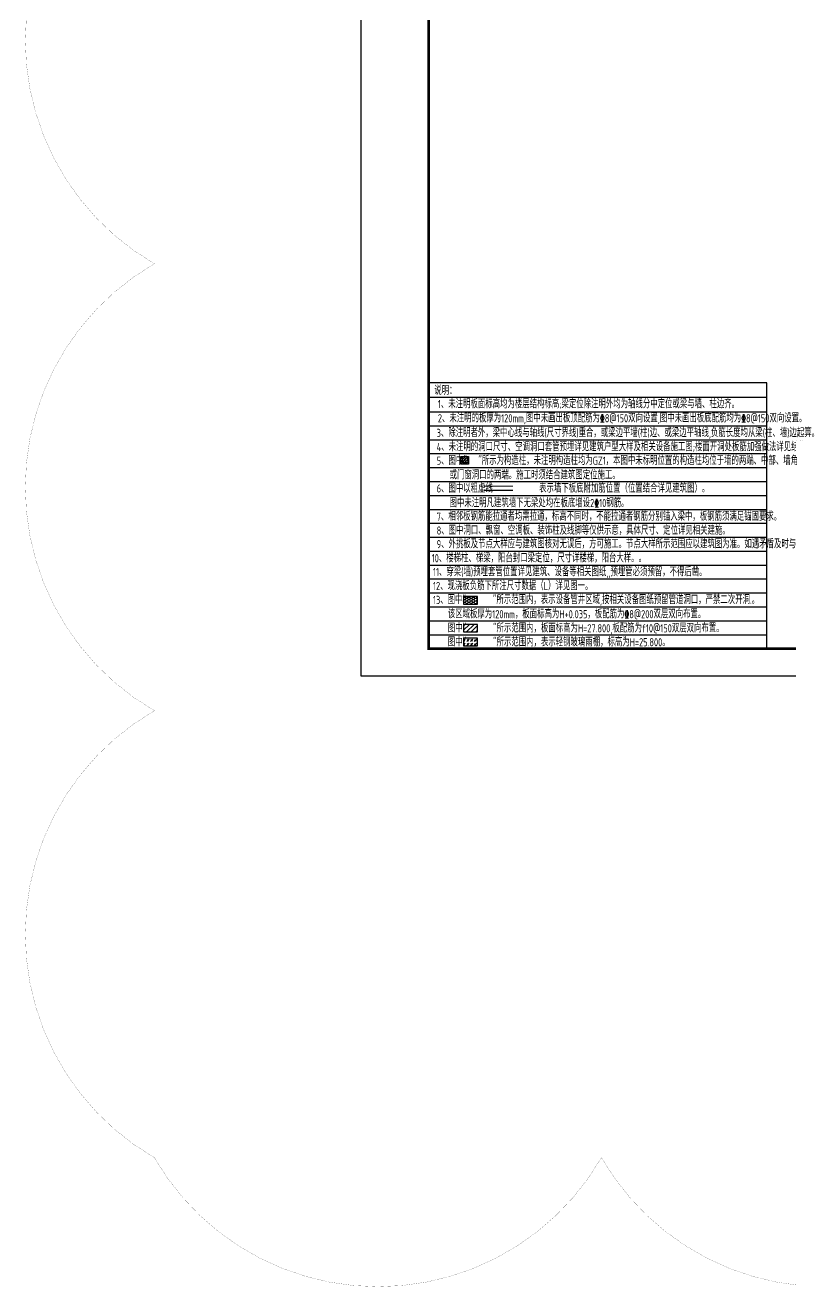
# Model space of a CAD drawing. Extents: x -1058961 to 23600, y -449123 to 2751847.
# Drawn here: x -359739 to -331485, y -449123 to -402554 of the extents above; entities that cross this region are included whole.
import ezdxf

# ---------------------------------------------------------------- set-up
doc = ezdxf.new("R2010")
doc.units = 0
doc.header["$LTSCALE"] = 1000
doc.linetypes.add('DASH', pattern=[0.35, 0.25, -0.1])
doc.layers.get('0').update_dxf_attribs({"linetype": 'CONTINUOUS'})
for name, color, linetype in [('-TK', 7, 'CONTINUOUS'), ('S-B板填充', 251, 'CONTINUOUS'), ('S-文字', 7, 'CONTINUOUS'), ('S-板正筋', 2, 'CONTINUOUS'), ('S-构造柱', 212, 'CONTINUOUS'), ('S-表格线', 54, 'CONTINUOUS'), ('S-降板填充', 75, 'CONTINUOUS'), ('水平筋标注', 7, 'CONTINUOUS')]:
    doc.layers.add(name, color=color, linetype=linetype)
doc.styles.add('TSSD_REIN', font='tssdeng.shx', dxfattribs={"width": 0.7, "height": 300, "bigfont": 'tssdchn.shx'})

# ---------------------------------------------------------------- blocks, each defined once
blk = doc.blocks.new('A1')
blk.add_lwpolyline([(0, 59400), (0, 0), (84100, 0), (84100, 59400)], close=True)
at = {"const_width": 100}
blk.add_lwpolyline([(2500, 58400), (2500, 1000), (83100, 1000), (83100, 58400)], close=True, dxfattribs=at)

msp = doc.modelspace()

# ---------------------------------------------------------------- hatches: boundary and pattern name
at = {"layer": 'S-B板填充'}
h = msp.add_hatch(dxfattribs=at)
h.set_pattern_fill('METAL', color=252, scale=30, style=0)
h.set_pattern_definition([(45, (-257603.02, -493702), (-84.85281, 84.85281), [])])
h.paths.add_polyline_path([(-343560.51, -424950.66), (-343049.4, -424950.66), (-343049.4, -424671.88), (-343560.51, -424671.88)])
h = msp.add_hatch(dxfattribs=at)
h.set_pattern_fill('GLASS', color=252, scale=10, style=0)
h.set_pattern_definition([(45, (-158481.34, -371242.5), (9e-15, 139.70026), [120, -77.566]), (45, (-158431.84, -371228.36), (9e-15, 139.70026), [30, -167.566]), (45, (-158467.19, -371193), (9e-15, 139.70026), [30, -167.566])])
h.paths.add_polyline_path([(-343560.51, -425464.95), (-343049.4, -425464.95), (-343049.4, -425186.16), (-343560.51, -425186.16)])
at = {"layer": 'S-构造柱'}
h = msp.add_hatch(dxfattribs=at)
h.set_pattern_fill('ARMORED', color=256, scale=12.857143, style=0)
h.set_pattern_definition([(50, (-2196924.58, -550102.47), (92.2191663, -8.0681316), [9.642857, -106.0714286]), (355, (-2196924.58, -550102.47), (-17.839457, 96.710417), [7.7142857, -84.857143]), (100.4514, (-2196916.89, -550103.14), (74.3797776, 88.642227), [8.1951673, -90.146843]), (46.1842, (-2196924.58, -550076.75), (137.216706, -21.281016), [14.464286, -159.107143]), (96.6356, (-2196913.14, -550078.53), (120.170919, 125.243726), [12.292751, -135.220243]), (351.1842, (-2196924.58, -550076.75), (120.170822, 125.24382), [11.571429, -127.285714]), (21, (-2196911.72, -550083.18), (76.7451924, -51.765286), [9.642857, -106.0714286]), (326, (-2196911.72, -550083.18), (31.2834, 93.233577), [7.7142857, -84.857143]), (71.4514, (-2196905.33, -550087.49), (108.0286237, 41.4682067), [8.1951673, -90.146843]), (37.5, (-2196924.58, -550102.466), (1.56340997, 42.80063835), [0, -83.8285714, 0, -86.1428571, 0, -85.1785714]), (7.5, (-2196924.58, -550102.466), (33.8232262, 50.7100772), [0, -49.1142857, 0, -81.9, 0, -32.4642857]), (327.5, (-2196953.25, -550102.466), (68.6343132, -2.8999121), [0, -32.1428571, 0, -100.2857143, 0, -133.0714286]), (317.5, (-2196966.11, -550102.466), (74.981079, 12.8706406), [0, -41.7857143, 0, -66.6, 0, -94.5]), (45, (-2196924.58, -550102.466), (-45.4568645, 45.4568645), [])])
h.paths.add_polyline_path([(-343655.99, -418479.93), (-343381.71, -418479.93), (-343381.71, -418754.22), (-343655.99, -418754.22)])
at = {"layer": 'S-降板填充', "linetype": 'ByBlock'}
h = msp.add_hatch(dxfattribs=at)
h.set_pattern_fill('HONEY', color=8, scale=17.142857, style=0)
h.set_pattern_definition([(0, (-3156145.6, -491632.356), (81.6428571, 47.1365143), [54.4285714, -108.8571429]), (120, (-3156145.6, -491632.356), (-81.6428474, 47.1365312), [54.4285714, -108.8571429]), (60, (-3156145.6, -491632.356), (9.75e-06, 94.2730455), [-108.8571429, 54.4285714])])
h.paths.add_polyline_path([(-343560.51, -423922.09), (-343049.4, -423922.09), (-343049.4, -423643.31), (-343560.51, -423643.31)])

# ---------------------------------------------------------------- linework, layer by layer
at = {"layer": 'S-板正筋', "linetype": 'DASH', "const_width": 42.86}
for points in [[(-342804.45, -419568.2), (-342804.45, -419568.2), (-341733.94, -419568.19), (-341733.94, -419568.19)], [(-342804.45, -419726.26), (-342804.45, -419726.26), (-341733.94, -419726.25), (-341733.94, -419726.25)]]:
    msp.add_lwpolyline(points, dxfattribs=at)
at = {"layer": 'S-构造柱'}
msp.add_lwpolyline([(-343655.99, -418479.93), (-343381.71, -418479.93), (-343381.71, -418754.22), (-343655.99, -418754.22), (-343655.99, -418479.93)], dxfattribs=at)
at = {"layer": 'S-表格线'}
for p, q in [((-344848.52, -424539.15), (-344848.52, -415756.78)), ((-332367.04, -415756.78), (-344848.52, -415756.78)), ((-332367.04, -425567.72), (-332367.04, -415756.78)), ((-332367.04, -416290.83), (-344848.52, -416290.83)), ((-344848.52, -424044.62), (-344848.52, -416290.83)), ((-344848.52, -416824.87), (-332367.04, -416824.87)), ((-344848.52, -417339.15), (-332367.04, -417339.15)), ((-344848.52, -417853.44), (-332367.04, -417853.44)), ((-344848.52, -418367.72), (-332367.04, -418367.72)), ((-344848.52, -418882.01), (-332367.04, -418882.01)), ((-344848.52, -419396.3), (-332367.04, -419396.3)), ((-344848.52, -419910.58), (-332367.04, -419910.58)), ((-344848.52, -420424.87), (-332367.04, -420424.87)), ((-344848.52, -420939.15), (-332367.04, -420939.15)), ((-344848.52, -421453.44), (-332367.04, -421453.44)), ((-344848.52, -421967.72), (-332367.04, -421967.72)), ((-344848.52, -422482.01), (-332367.04, -422482.01)), ((-344848.52, -422996.3), (-332367.04, -422996.3)), ((-344848.52, -423510.58), (-332367.04, -423510.58)), ((-344848.52, -424024.87), (-332367.04, -424024.87)), ((-344848.52, -424539.15), (-332367.04, -424539.15)), ((-344848.52, -425053.44), (-332367.04, -425053.44)), ((-344848.52, -425567.72), (-332367.04, -425567.72))]:
    msp.add_line(p, q, dxfattribs=at)
at = {"layer": 'S-降板填充'}
for points in [[(-343560.51, -423922.09), (-343049.4, -423922.09), (-343049.4, -423643.31), (-343560.51, -423643.31)], [(-343560.51, -424950.66), (-343049.4, -424950.66), (-343049.4, -424671.88), (-343560.51, -424671.88)], [(-343560.51, -425464.95), (-343049.4, -425464.95), (-343049.4, -425186.16), (-343560.51, -425186.16)]]:
    msp.add_lwpolyline(points, close=True, dxfattribs=at)
at = {"layer": '水平筋标注', "const_width": 5}
msp.add_lwpolyline([(-354972.99, -361856.24, -0.57735027), (-338472.73, -361856.24, -0.57735027), (-321972.46, -361856.24, -0.57735027), (-305472.2, -361856.24, -0.57735027), (-288971.94, -361856.24, -0.57735027), (-272471.67, -361856.24, -0.57735027), (-255971.41, -361856.24, -0.57735027), (-255971.41, -378356.51, -0.57735027), (-255971.41, -394856.77, -0.57735027), (-255971.41, -411357.03, -0.57735027), (-255971.41, -427857.3, -0.57735027), (-255971.41, -444357.56, -0.57735027), (-272471.67, -444357.56, -0.57735027), (-288971.94, -444357.56, -0.57735027), (-305472.2, -444357.56, -0.57735027), (-321972.46, -444357.56, -0.57735027), (-338472.73, -444357.56, -0.57735027), (-354972.99, -444357.56, -0.57735027), (-354972.99, -427857.3, -0.57735027), (-354972.99, -411357.03, -0.57735027), (-354972.99, -394856.77, -0.57735027), (-354972.99, -378356.51, -0.57735027), (-354972.99, -361856.24, -0.57735027), (-354972.99, -361856.24, -0.57735027)], format="xyb", dxfattribs=at)

# ---------------------------------------------------------------- block references
at = {"layer": '-TK'}
msp.add_blockref('A1', (-347348.52, -426567.72), dxfattribs=at)

# ---------------------------------------------------------------- texts
at = {"layer": 'S-文字', "style": 'TSSD_REIN', "width": 0.7}
for s, p in [('说明：', (-344640.66, -416194.07)), ('1、未注明板面标高均为楼层结构标高;梁定位除注明外均为轴线分中定位或梁与墙、柱边齐。', (-344510.28, -416690.32)), ('3、除注明者外，梁中心线与轴线(尺寸界线)重合，或梁边平墙(柱)边、或梁边平轴线,负筋长度均从梁(柱、墙)边起算。', (-344553.47, -417753.26)), ('4、未注明的洞口尺寸、空调洞口套管预埋详见建筑户型大样及相关设备施工图;楼面开洞处板筋加强做法详见结构设计总说明。', (-344553.47, -418273.26)), ('5、图中"   "所示为构造柱，未注明构造柱均为GZ1，本图中未标明位置的构造柱均位于墙的两端、中部、墙角', (-344553.47, -418779.52)), ('或门窗洞口的两端。施工时须结合建筑图定位施工。', (-344077.02, -419314.5)), ('6、图中以粗虚线            表示墙下板底附加筋位置（位置结合详见建筑图）。', (-344553.47, -419804.11)), ('图中未注明凡建筑墙下无梁处均在板底增设2%%13210钢筋。', (-344077.02, -420343.07)), ('7、相邻板钢筋能拉通者均需拉通，标高不同时，不能拉通者钢筋分别锚入梁中，板钢筋须满足锚固要求。', (-344553.47, -420843.4)), ('8、图中洞口、飘窗、空调板、装饰柱及线脚等仅供示意，具体尺寸、定位详见相关建施。', (-344553.47, -421357.69)), ('9、外挑板及节点大样应与建筑图核对无误后，方可施工。节点大样所示范围应以建筑图为准。如遇矛盾及时与设计单位联系解决。', (-344553.47, -421860.14)), ('10、楼梯柱、梯梁，阳台封口梁定位，尺寸详楼梯，阳台大样。。', (-344737.7, -422378.99)), ('11、穿梁(墙)预埋套管位置详见建筑、设备等相关图纸,,预埋管必须预留，不得后凿。', (-344690.2, -422889.3)), ('12、现浇板负筋下所注尺寸数据（L）详见图一。', (-344690.2, -423403.58)), ('13、图中"       "所示范围内，表示设备管井区域,按相关设备图纸预留管道洞口，严禁二次开洞.。', (-344690.2, -423917.87)), ('图中"       "所示范围内，板面标高为H=27.800,板配筋为f10@150双层双向布置。', (-344142.1, -424965.84)), ('图中"       "所示范围内，表示轻钢玻璃雨棚，标高为H=25.800。', (-344142.1, -425480.13))]:
    msp.add_text(s, height=300, dxfattribs=at).set_placement(p)
at = {"layer": 'S-文字', "color": 1, "style": 'TSSD_REIN', "width": 0.7}
for s, p in [('2、未注明的板厚为120mm,图中未画出板顶配筋为%%1328@150双向设置,图中未画出板底配筋均为%%1328@150双向设置。', (-344510.28, -417212.13)), ('该区域板厚为120mm，板面标高为H+0.035，板配筋为%%1328@200双层双向布置。', (-344142.1, -424445.62))]:
    msp.add_text(s, height=300, dxfattribs=at).set_placement(p)

doc.saveas('drawing.dxf')
